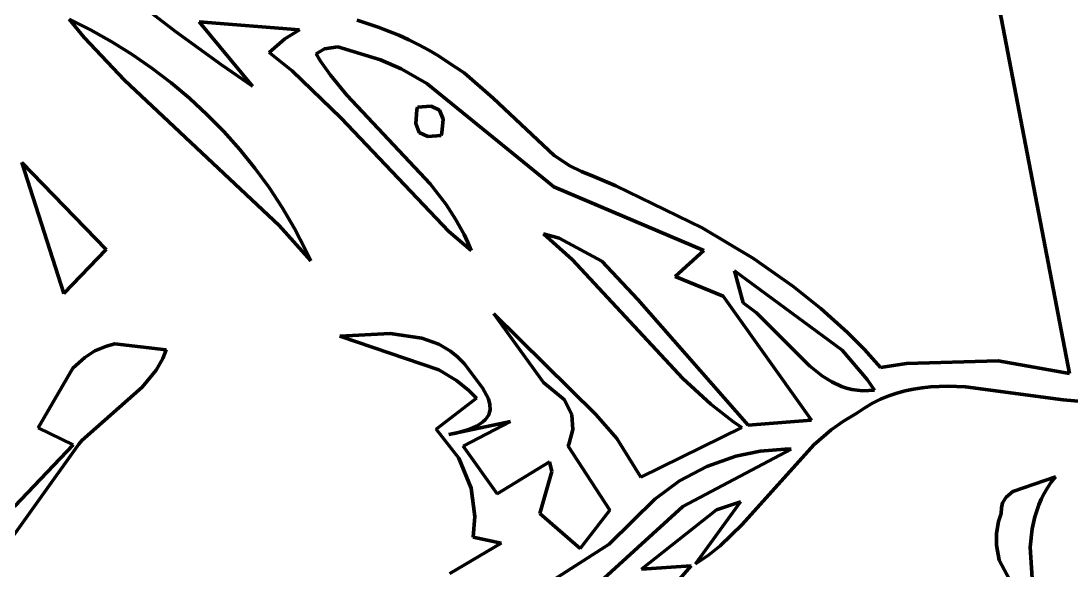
# Model space of a CAD drawing. Header units: millimetres. Extents: x 0 to 10.2, y 0 to 7.
# Drawn here: x 5.907 to 6.79, y 4.285 to 4.748 of the extents above; entities that cross this region are included whole.
import ezdxf

# ---------------------------------------------------------------- set-up
doc = ezdxf.new("R2010")
doc.units = ezdxf.units.MM
doc.layers.add('color#030303ff', color=7, linetype='CONTINUOUS', lineweight=100)
doc.layers.add('color#ffffffff', color=7, linetype='CONTINUOUS', lineweight=100)

msp = doc.modelspace()

# ---------------------------------------------------------------- linework, layer by layer
at = {"layer": 'color#030303ff'}
for p, q in [((6.78882, 4.4514), (6.40982, 6.42388)), ((6.03667, 4.73909), (5.89729, 4.8466)), ((5.94709, 4.74942), (5.96527, 4.74034)), ((5.9598, 4.73413), (5.94709, 4.74942)), ((6.14101, 4.74052), (6.05655, 4.74723)), ((6.05655, 4.74723), (6.10154, 4.6931)), ((6.18951, 4.74849), (6.20723, 4.74275)), ((5.96527, 4.74034), (5.98298, 4.73044)), ((6.07526, 4.7109), (6.03667, 4.73909)), ((6.12855, 4.73284), (6.14101, 4.74052)), ((6.20723, 4.74275), (6.22457, 4.73594)), ((6.22457, 4.73594), (6.23309, 4.73209)), ((5.99376, 4.69806), (5.9598, 4.73413)), ((5.98298, 4.73044), (6.00017, 4.71973)), ((6.11554, 4.72143), (6.12855, 4.73284)), ((6.23309, 4.73209), (6.2415, 4.7279)), ((6.2415, 4.7279), (6.24978, 4.72336)), ((6.00017, 4.71973), (6.01682, 4.70823)), ((6.13479, 4.70598), (6.11554, 4.72143)), ((6.16208, 4.72435), (6.15492, 4.7202)), ((6.15492, 4.7202), (6.15881, 4.71414)), ((6.17322, 4.72609), (6.16208, 4.72435)), ((6.20916, 4.71518), (6.17322, 4.72609)), ((6.24978, 4.72336), (6.25794, 4.71844)), ((6.25794, 4.71844), (6.26596, 4.71313)), ((6.10154, 4.6931), (6.07526, 4.7109)), ((6.15881, 4.71414), (6.16718, 4.70241)), ((6.22651, 4.70753), (6.20916, 4.71518)), ((6.26596, 4.71313), (6.27955, 4.70423)), ((6.01682, 4.70823), (6.03289, 4.69598)), ((6.17607, 4.66608), (6.13479, 4.70598)), ((6.16718, 4.70241), (6.18095, 4.68563)), ((6.24827, 4.69521), (6.22651, 4.70753)), ((6.27955, 4.70423), (6.30404, 4.68296)), ((6.12402, 4.57588), (5.99376, 4.69806)), ((6.03289, 4.69598), (6.04835, 4.683)), ((6.35027, 4.61225), (6.24827, 4.69521)), ((6.04835, 4.683), (6.06317, 4.6693)), ((6.18095, 4.68563), (6.25109, 4.61095)), ((6.30404, 4.68296), (6.35517, 4.63487)), ((6.23979, 4.6733), (6.24028, 4.6753)), ((6.24028, 4.6753), (6.25166, 4.67614)), ((6.25166, 4.67614), (6.25887, 4.67281)), ((6.06317, 4.6693), (6.07731, 4.65491)), ((6.26672, 4.57077), (6.17607, 4.66608)), ((6.23876, 4.66166), (6.23979, 4.6733)), ((6.25887, 4.67281), (6.26191, 4.66533)), ((6.26191, 4.66533), (6.26078, 4.65369)), ((6.24183, 4.65418), (6.23876, 4.66166)), ((6.07731, 4.65491), (6.09075, 4.63986)), ((6.249, 4.65086), (6.24183, 4.65418)), ((6.26028, 4.65169), (6.249, 4.65086)), ((6.26078, 4.65369), (6.26028, 4.65169)), ((6.09075, 4.63986), (6.10344, 4.62417)), ((6.35517, 4.63487), (6.36861, 4.6261)), ((5.90742, 4.62881), (5.97836, 4.55583)), ((5.94268, 4.51872), (5.90742, 4.62881)), ((6.10344, 4.62417), (6.11536, 4.60786)), ((6.36861, 4.6261), (6.37825, 4.6212)), ((6.37825, 4.6212), (6.38855, 4.6172)), ((6.35514, 4.60836), (6.35027, 4.61225)), ((6.38855, 4.6172), (6.40713, 4.60928)), ((6.11536, 4.60786), (6.12648, 4.59096)), ((6.25109, 4.61095), (6.2644, 4.59358)), ((6.48115, 4.55483), (6.35514, 4.60836)), ((6.40713, 4.60928), (6.47982, 4.57384)), ((6.12648, 4.59096), (6.13675, 4.57348)), ((6.2644, 4.59358), (6.27237, 4.58133)), ((6.27237, 4.58133), (6.27946, 4.56844)), ((6.15051, 4.54625), (6.12402, 4.57588)), ((6.13675, 4.57348), (6.14615, 4.55546)), ((6.28552, 4.55479), (6.26672, 4.57077)), ((6.27946, 4.56844), (6.28263, 4.56171)), ((6.37043, 4.54724), (6.34636, 4.56879)), ((6.34636, 4.56879), (6.35956, 4.56515)), ((6.47982, 4.57384), (6.52312, 4.54804)), ((6.28263, 4.56171), (6.28552, 4.55479)), ((6.35956, 4.56515), (6.39544, 4.54595)), ((5.97836, 4.55583), (5.94268, 4.51872)), ((6.14615, 4.55546), (6.15051, 4.54625)), ((6.45711, 4.53312), (6.48115, 4.55483)), ((6.4635, 4.44725), (6.37043, 4.54724)), ((6.39544, 4.54595), (6.42561, 4.51359)), ((6.52312, 4.54804), (6.55609, 4.52499)), ((6.49762, 4.51642), (6.45711, 4.53312)), ((6.59767, 4.47094), (6.50691, 4.5379)), ((6.50691, 4.5379), (6.51445, 4.51075)), ((6.55609, 4.52499), (6.57965, 4.50615)), ((6.57176, 4.41225), (6.49762, 4.51642)), ((6.42561, 4.51359), (6.51867, 4.40797)), ((6.51445, 4.51075), (6.52545, 4.50236)), ((6.57965, 4.50615), (6.60205, 4.48586)), ((6.34635, 4.44376), (6.30464, 4.50169)), ((6.30464, 4.50169), (6.39044, 4.41684)), ((6.52545, 4.50236), (6.57016, 4.45782)), ((6.17483, 4.48276), (6.21726, 4.48503)), ((6.25814, 4.45458), (6.17483, 4.48276)), ((6.21726, 4.48503), (6.24397, 4.4812)), ((6.24397, 4.4812), (6.25816, 4.47596)), ((6.60205, 4.48586), (6.61629, 4.47148)), ((5.96884, 4.47036), (5.97852, 4.47439)), ((5.97852, 4.47439), (5.98563, 4.47624)), ((5.98563, 4.47624), (6.02893, 4.47123)), ((6.02893, 4.47123), (6.02607, 4.46398)), ((6.25816, 4.47596), (6.26799, 4.47022)), ((6.61874, 4.44641), (6.59767, 4.47094)), ((6.61629, 4.47148), (6.62991, 4.45639)), ((5.95033, 4.45601), (5.96026, 4.46496)), ((5.96026, 4.46496), (5.96884, 4.47036)), ((6.02607, 4.46398), (6.0205, 4.45418)), ((6.26799, 4.47022), (6.27406, 4.46541)), ((6.27406, 4.46541), (6.2797, 4.45975)), ((6.65183, 4.45992), (6.72886, 4.46199)), ((6.72886, 4.46199), (6.78882, 4.4514)), ((5.92116, 4.40574), (5.95033, 4.45601)), ((6.0205, 4.45418), (6.00857, 4.44004)), ((6.27312, 4.44556), (6.25814, 4.45458)), ((6.2797, 4.45975), (6.29512, 4.43946)), ((6.57016, 4.45782), (6.58118, 4.44913)), ((6.62991, 4.45639), (6.65183, 4.45992)), ((6.28354, 4.43715), (6.27312, 4.44556)), ((6.4872, 4.42551), (6.4635, 4.44725)), ((6.58118, 4.44913), (6.58895, 4.44436)), ((6.58895, 4.44436), (6.59714, 4.44063)), ((6.62497, 4.43744), (6.61874, 4.44641)), ((6.00857, 4.44004), (5.95781, 4.39495)), ((6.29004, 4.4306), (6.28354, 4.43715)), ((6.29512, 4.43946), (6.30007, 4.43005)), ((6.36394, 4.42923), (6.34635, 4.44376)), ((6.59714, 4.44063), (6.60141, 4.4392)), ((6.60141, 4.4392), (6.60582, 4.4381)), ((6.60582, 4.4381), (6.61037, 4.43735)), ((6.61037, 4.43735), (6.61507, 4.43698)), ((6.61507, 4.43698), (6.61994, 4.437)), ((6.61994, 4.437), (6.62497, 4.43744)), ((6.65067, 4.43686), (6.64368, 4.43495)), ((6.65774, 4.43834), (6.65067, 4.43686)), ((6.66487, 4.43944), (6.65774, 4.43834)), ((6.67206, 4.44017), (6.66487, 4.43944)), ((6.6866, 4.44069), (6.67206, 4.44017)), ((6.70133, 4.44014), (6.6866, 4.44069)), ((6.78353, 4.42925), (6.70133, 4.44014)), ((6.25611, 4.40473), (6.29004, 4.4306)), ((6.30007, 4.43005), (6.3013, 4.42546)), ((6.37024, 4.41674), (6.36394, 4.42923)), ((6.62995, 4.42975), (6.62321, 4.42639)), ((6.63677, 4.43259), (6.62995, 4.42975)), ((6.64368, 4.43495), (6.63677, 4.43259)), ((6.80568, 4.42745), (6.78353, 4.42925)), ((6.30098, 4.41883), (6.3002, 4.41673)), ((6.30141, 4.421), (6.30098, 4.41883)), ((6.3013, 4.42546), (6.30141, 4.421)), ((6.50638, 4.41056), (6.4872, 4.42551)), ((6.61003, 4.418), (6.59877, 4.41138)), ((6.61657, 4.42248), (6.61003, 4.418)), ((6.62321, 4.42639), (6.61657, 4.42248)), ((6.26665, 4.40006), (6.31844, 4.41117)), ((6.31844, 4.41117), (6.27885, 4.39023)), ((6.29291, 4.40897), (6.28993, 4.40723)), ((6.29541, 4.4108), (6.29291, 4.40897)), ((6.29743, 4.4127), (6.29541, 4.4108)), ((6.29902, 4.41468), (6.29743, 4.4127)), ((6.3002, 4.41673), (6.29902, 4.41468)), ((6.37101, 4.40439), (6.37024, 4.41674)), ((6.39044, 4.41684), (6.4079, 4.39671)), ((6.5131, 4.40589), (6.50638, 4.41056)), ((6.51867, 4.40797), (6.57176, 4.41225)), ((6.59877, 4.41138), (6.58829, 4.40392)), ((5.95051, 4.39153), (5.92116, 4.40574)), ((6.2752, 4.38018), (6.25611, 4.40473)), ((6.27251, 4.40127), (6.26665, 4.40006)), ((6.27773, 4.4026), (6.27251, 4.40127)), ((6.28236, 4.40404), (6.27773, 4.4026)), ((6.28642, 4.40559), (6.28236, 4.40404)), ((6.28993, 4.40723), (6.28642, 4.40559)), ((6.36797, 4.39287), (6.37101, 4.40439)), ((6.42818, 4.36414), (6.5131, 4.40589)), ((6.58829, 4.40392), (6.57373, 4.39142)), ((5.95547, 4.392), (5.869, 4.27173)), ((5.9012, 4.3395), (5.95051, 4.39153)), ((5.95781, 4.39495), (5.95547, 4.392)), ((6.36694, 4.39042), (6.36797, 4.39287)), ((6.4079, 4.39671), (6.42818, 4.36414)), ((6.57373, 4.39142), (6.5136, 4.32438)), ((6.27885, 4.39023), (6.30736, 4.35018)), ((6.40219, 4.33645), (6.36694, 4.39042)), ((6.46367, 4.33969), (6.55471, 4.38793)), ((6.52856, 4.38611), (6.5082, 4.38185)), ((6.54944, 4.38789), (6.52856, 4.38611)), ((6.55471, 4.38793), (6.54944, 4.38789)), ((6.28549, 4.35497), (6.2752, 4.38018)), ((6.30736, 4.35018), (6.35136, 4.3771)), ((6.35136, 4.3771), (6.35325, 4.369)), ((6.5082, 4.38185), (6.48378, 4.3732)), ((6.35325, 4.369), (6.34311, 4.33361)), ((6.48378, 4.3732), (6.46089, 4.36109)), ((6.46089, 4.36109), (6.43995, 4.34573)), ((6.74136, 4.3523), (6.77717, 4.36445)), ((6.77363, 4.35991), (6.77047, 4.35527)), ((6.77717, 4.36445), (6.77363, 4.35991)), ((6.28862, 4.33122), (6.28549, 4.35497)), ((6.73265, 4.34258), (6.73551, 4.3475)), ((6.73551, 4.3475), (6.74136, 4.3523)), ((6.76768, 4.35056), (6.76522, 4.34578)), ((6.77047, 4.35527), (6.76768, 4.35056)), ((6.37603, 4.26013), (6.46367, 4.33969)), ((6.43995, 4.34573), (6.42135, 4.32737)), ((6.47434, 4.29125), (6.51207, 4.34339)), ((6.51207, 4.34339), (6.4918, 4.33676)), ((6.73147, 4.33382), (6.73165, 4.33855)), ((6.73165, 4.33855), (6.73265, 4.34258)), ((6.7631, 4.34092), (6.75975, 4.33101)), ((6.76522, 4.34578), (6.7631, 4.34092)), ((6.28715, 4.31372), (6.28862, 4.33122)), ((6.34311, 4.33361), (6.37724, 4.30428)), ((6.37724, 4.30428), (6.40219, 4.33645)), ((6.4918, 4.33676), (6.42884, 4.28676)), ((6.7292, 4.3269), (6.73147, 4.33382)), ((6.75975, 4.33101), (6.75749, 4.32086)), ((6.42135, 4.32737), (6.40169, 4.30784)), ((6.5136, 4.32438), (6.49511, 4.30658)), ((6.72744, 4.31679), (6.7292, 4.3269)), ((6.75749, 4.32086), (6.75578, 4.30528)), ((6.31059, 4.30881), (6.28715, 4.31372)), ((6.72746, 4.30698), (6.72744, 4.31679)), ((6.26751, 4.2832), (6.31059, 4.30881)), ((6.40169, 4.30784), (6.29041, 4.23694)), ((6.49511, 4.30658), (6.48507, 4.29854)), ((6.72983, 4.29433), (6.72746, 4.30698)), ((6.75578, 4.30528), (6.76074, 4.22994)), ((6.48507, 4.29854), (6.47434, 4.29125)), ((6.75657, 4.24478), (6.72983, 4.29433)), ((6.47048, 4.28977), (6.41299, 4.22427)), ((6.42884, 4.28676), (6.47048, 4.28977))]:
    msp.add_line(p, q, dxfattribs=at)
at = {"layer": 'color#ffffffff'}
for p, q in [((6.40982, 6.42388), (6.78882, 4.4514)), ((5.89729, 4.8466), (6.03667, 4.73909)), ((5.94709, 4.74942), (5.9598, 4.73413)), ((5.96527, 4.74034), (5.94709, 4.74942)), ((6.10154, 4.6931), (6.05655, 4.74723)), ((6.05655, 4.74723), (6.14101, 4.74052)), ((6.20723, 4.74275), (6.18951, 4.74849)), ((5.98298, 4.73044), (5.96527, 4.74034)), ((6.03667, 4.73909), (6.07526, 4.7109)), ((6.14101, 4.74052), (6.12855, 4.73284)), ((6.22457, 4.73594), (6.20723, 4.74275)), ((6.23309, 4.73209), (6.22457, 4.73594)), ((5.9598, 4.73413), (5.99376, 4.69806)), ((6.00017, 4.71973), (5.98298, 4.73044)), ((6.12855, 4.73284), (6.11554, 4.72143)), ((6.2415, 4.7279), (6.23309, 4.73209)), ((6.24978, 4.72336), (6.2415, 4.7279)), ((6.01682, 4.70823), (6.00017, 4.71973)), ((6.11554, 4.72143), (6.13479, 4.70598)), ((6.15492, 4.7202), (6.16208, 4.72435)), ((6.15881, 4.71414), (6.15492, 4.7202)), ((6.16208, 4.72435), (6.17322, 4.72609)), ((6.17322, 4.72609), (6.20916, 4.71518)), ((6.25794, 4.71844), (6.24978, 4.72336)), ((6.26596, 4.71313), (6.25794, 4.71844)), ((6.07526, 4.7109), (6.10154, 4.6931)), ((6.16718, 4.70241), (6.15881, 4.71414)), ((6.20916, 4.71518), (6.22651, 4.70753)), ((6.27955, 4.70423), (6.26596, 4.71313)), ((6.03289, 4.69598), (6.01682, 4.70823)), ((6.13479, 4.70598), (6.17607, 4.66608)), ((6.18095, 4.68563), (6.16718, 4.70241)), ((6.22651, 4.70753), (6.24827, 4.69521)), ((6.30404, 4.68296), (6.27955, 4.70423)), ((5.99376, 4.69806), (6.12402, 4.57588)), ((6.04835, 4.683), (6.03289, 4.69598)), ((6.24827, 4.69521), (6.35027, 4.61225)), ((6.06317, 4.6693), (6.04835, 4.683)), ((6.25109, 4.61095), (6.18095, 4.68563)), ((6.35517, 4.63487), (6.30404, 4.68296)), ((6.24028, 4.6753), (6.23979, 4.6733)), ((6.25166, 4.67614), (6.24028, 4.6753)), ((6.25887, 4.67281), (6.25166, 4.67614)), ((6.07731, 4.65491), (6.06317, 4.6693)), ((6.17607, 4.66608), (6.26672, 4.57077)), ((6.23979, 4.6733), (6.23876, 4.66166)), ((6.26191, 4.66533), (6.25887, 4.67281)), ((6.26078, 4.65369), (6.26191, 4.66533)), ((6.23876, 4.66166), (6.24183, 4.65418)), ((6.09075, 4.63986), (6.07731, 4.65491)), ((6.24183, 4.65418), (6.249, 4.65086)), ((6.249, 4.65086), (6.26028, 4.65169)), ((6.26028, 4.65169), (6.26078, 4.65369)), ((6.10344, 4.62417), (6.09075, 4.63986)), ((6.36861, 4.6261), (6.35517, 4.63487)), ((5.90742, 4.62881), (5.94268, 4.51872)), ((5.97836, 4.55583), (5.90742, 4.62881)), ((6.11536, 4.60786), (6.10344, 4.62417)), ((6.37825, 4.6212), (6.36861, 4.6261)), ((6.38855, 4.6172), (6.37825, 4.6212)), ((6.35027, 4.61225), (6.35514, 4.60836)), ((6.40713, 4.60928), (6.38855, 4.6172)), ((6.12648, 4.59096), (6.11536, 4.60786)), ((6.2644, 4.59358), (6.25109, 4.61095)), ((6.35514, 4.60836), (6.48115, 4.55483)), ((6.47982, 4.57384), (6.40713, 4.60928)), ((6.13675, 4.57348), (6.12648, 4.59096)), ((6.27237, 4.58133), (6.2644, 4.59358)), ((6.27946, 4.56844), (6.27237, 4.58133)), ((6.12402, 4.57588), (6.15051, 4.54625)), ((6.14615, 4.55546), (6.13675, 4.57348)), ((6.26672, 4.57077), (6.28552, 4.55479)), ((6.28263, 4.56171), (6.27946, 4.56844)), ((6.35956, 4.56515), (6.34636, 4.56879)), ((6.34636, 4.56879), (6.37043, 4.54724)), ((6.52312, 4.54804), (6.47982, 4.57384)), ((6.28552, 4.55479), (6.28263, 4.56171)), ((6.39544, 4.54595), (6.35956, 4.56515)), ((5.94268, 4.51872), (5.97836, 4.55583)), ((6.15051, 4.54625), (6.14615, 4.55546)), ((6.48115, 4.55483), (6.45711, 4.53312)), ((6.37043, 4.54724), (6.4635, 4.44725)), ((6.42561, 4.51359), (6.39544, 4.54595)), ((6.55609, 4.52499), (6.52312, 4.54804)), ((6.45711, 4.53312), (6.49762, 4.51642)), ((6.51445, 4.51075), (6.50691, 4.5379)), ((6.50691, 4.5379), (6.59767, 4.47094)), ((6.57965, 4.50615), (6.55609, 4.52499)), ((6.49762, 4.51642), (6.57176, 4.41225)), ((6.51867, 4.40797), (6.42561, 4.51359)), ((6.52545, 4.50236), (6.51445, 4.51075)), ((6.60205, 4.48586), (6.57965, 4.50615)), ((6.39044, 4.41684), (6.30464, 4.50169)), ((6.30464, 4.50169), (6.34635, 4.44376)), ((6.57016, 4.45782), (6.52545, 4.50236)), ((6.21726, 4.48503), (6.17483, 4.48276)), ((6.17483, 4.48276), (6.25814, 4.45458)), ((6.24397, 4.4812), (6.21726, 4.48503)), ((6.25816, 4.47596), (6.24397, 4.4812)), ((6.61629, 4.47148), (6.60205, 4.48586)), ((5.97852, 4.47439), (5.96884, 4.47036)), ((5.98563, 4.47624), (5.97852, 4.47439)), ((6.02893, 4.47123), (5.98563, 4.47624)), ((6.02607, 4.46398), (6.02893, 4.47123)), ((6.26799, 4.47022), (6.25816, 4.47596)), ((6.59767, 4.47094), (6.61874, 4.44641)), ((6.62991, 4.45639), (6.61629, 4.47148)), ((5.96026, 4.46496), (5.95033, 4.45601)), ((5.96884, 4.47036), (5.96026, 4.46496)), ((6.0205, 4.45418), (6.02607, 4.46398)), ((6.27406, 4.46541), (6.26799, 4.47022)), ((6.2797, 4.45975), (6.27406, 4.46541)), ((6.72886, 4.46199), (6.65183, 4.45992)), ((6.78882, 4.4514), (6.72886, 4.46199)), ((5.95033, 4.45601), (5.92116, 4.40574)), ((6.00857, 4.44004), (6.0205, 4.45418)), ((6.25814, 4.45458), (6.27312, 4.44556)), ((6.29512, 4.43946), (6.2797, 4.45975)), ((6.58118, 4.44913), (6.57016, 4.45782)), ((6.65183, 4.45992), (6.62991, 4.45639)), ((6.27312, 4.44556), (6.28354, 4.43715)), ((6.4635, 4.44725), (6.4872, 4.42551)), ((6.58895, 4.44436), (6.58118, 4.44913)), ((6.59714, 4.44063), (6.58895, 4.44436)), ((6.61874, 4.44641), (6.62497, 4.43744)), ((5.95781, 4.39495), (6.00857, 4.44004)), ((6.28354, 4.43715), (6.29004, 4.4306)), ((6.30007, 4.43005), (6.29512, 4.43946)), ((6.34635, 4.44376), (6.36394, 4.42923)), ((6.60141, 4.4392), (6.59714, 4.44063)), ((6.60582, 4.4381), (6.60141, 4.4392)), ((6.61037, 4.43735), (6.60582, 4.4381)), ((6.61507, 4.43698), (6.61037, 4.43735)), ((6.61994, 4.437), (6.61507, 4.43698)), ((6.62497, 4.43744), (6.61994, 4.437)), ((6.64368, 4.43495), (6.65067, 4.43686)), ((6.65067, 4.43686), (6.65774, 4.43834)), ((6.65774, 4.43834), (6.66487, 4.43944)), ((6.66487, 4.43944), (6.67206, 4.44017)), ((6.67206, 4.44017), (6.6866, 4.44069)), ((6.6866, 4.44069), (6.70133, 4.44014)), ((6.70133, 4.44014), (6.78353, 4.42925)), ((6.29004, 4.4306), (6.25611, 4.40473)), ((6.3013, 4.42546), (6.30007, 4.43005)), ((6.36394, 4.42923), (6.37024, 4.41674)), ((6.62321, 4.42639), (6.62995, 4.42975)), ((6.62995, 4.42975), (6.63677, 4.43259)), ((6.63677, 4.43259), (6.64368, 4.43495)), ((6.78353, 4.42925), (6.80568, 4.42745)), ((6.3002, 4.41673), (6.30098, 4.41883)), ((6.30098, 4.41883), (6.30141, 4.421)), ((6.30141, 4.421), (6.3013, 4.42546)), ((6.4872, 4.42551), (6.50638, 4.41056)), ((6.59877, 4.41138), (6.61003, 4.418)), ((6.61003, 4.418), (6.61657, 4.42248)), ((6.61657, 4.42248), (6.62321, 4.42639)), ((6.31844, 4.41117), (6.26665, 4.40006)), ((6.27885, 4.39023), (6.31844, 4.41117)), ((6.28993, 4.40723), (6.29291, 4.40897)), ((6.29291, 4.40897), (6.29541, 4.4108)), ((6.29541, 4.4108), (6.29743, 4.4127)), ((6.29743, 4.4127), (6.29902, 4.41468)), ((6.29902, 4.41468), (6.3002, 4.41673)), ((6.37024, 4.41674), (6.37101, 4.40439)), ((6.4079, 4.39671), (6.39044, 4.41684)), ((6.50638, 4.41056), (6.5131, 4.40589)), ((6.57176, 4.41225), (6.51867, 4.40797)), ((6.58829, 4.40392), (6.59877, 4.41138)), ((5.92116, 4.40574), (5.95051, 4.39153)), ((6.25611, 4.40473), (6.2752, 4.38018)), ((6.26665, 4.40006), (6.27251, 4.40127)), ((6.27251, 4.40127), (6.27773, 4.4026)), ((6.27773, 4.4026), (6.28236, 4.40404)), ((6.28236, 4.40404), (6.28642, 4.40559)), ((6.28642, 4.40559), (6.28993, 4.40723)), ((6.37101, 4.40439), (6.36797, 4.39287)), ((6.5131, 4.40589), (6.42818, 4.36414)), ((6.57373, 4.39142), (6.58829, 4.40392)), ((5.869, 4.27173), (5.95547, 4.392)), ((5.95051, 4.39153), (5.9012, 4.3395)), ((5.95547, 4.392), (5.95781, 4.39495)), ((6.36797, 4.39287), (6.36694, 4.39042)), ((6.42818, 4.36414), (6.4079, 4.39671)), ((6.5136, 4.32438), (6.57373, 4.39142)), ((6.30736, 4.35018), (6.27885, 4.39023)), ((6.36694, 4.39042), (6.40219, 4.33645)), ((6.55471, 4.38793), (6.46367, 4.33969)), ((6.5082, 4.38185), (6.52856, 4.38611)), ((6.52856, 4.38611), (6.54944, 4.38789)), ((6.54944, 4.38789), (6.55471, 4.38793)), ((6.2752, 4.38018), (6.28549, 4.35497)), ((6.35136, 4.3771), (6.30736, 4.35018)), ((6.35325, 4.369), (6.35136, 4.3771)), ((6.48378, 4.3732), (6.5082, 4.38185)), ((6.34311, 4.33361), (6.35325, 4.369)), ((6.46089, 4.36109), (6.48378, 4.3732)), ((6.43995, 4.34573), (6.46089, 4.36109)), ((6.77717, 4.36445), (6.74136, 4.3523)), ((6.77047, 4.35527), (6.77363, 4.35991)), ((6.77363, 4.35991), (6.77717, 4.36445)), ((6.28549, 4.35497), (6.28862, 4.33122)), ((6.73551, 4.3475), (6.73265, 4.34258)), ((6.74136, 4.3523), (6.73551, 4.3475)), ((6.76522, 4.34578), (6.76768, 4.35056)), ((6.76768, 4.35056), (6.77047, 4.35527)), ((6.46367, 4.33969), (6.37603, 4.26013)), ((6.42135, 4.32737), (6.43995, 4.34573)), ((6.51207, 4.34339), (6.47434, 4.29125)), ((6.4918, 4.33676), (6.51207, 4.34339)), ((6.73165, 4.33855), (6.73147, 4.33382)), ((6.73265, 4.34258), (6.73165, 4.33855)), ((6.75975, 4.33101), (6.7631, 4.34092)), ((6.7631, 4.34092), (6.76522, 4.34578)), ((6.28862, 4.33122), (6.28715, 4.31372)), ((6.37724, 4.30428), (6.34311, 4.33361)), ((6.40219, 4.33645), (6.37724, 4.30428)), ((6.42884, 4.28676), (6.4918, 4.33676)), ((6.73147, 4.33382), (6.7292, 4.3269)), ((6.75749, 4.32086), (6.75975, 4.33101)), ((6.40169, 4.30784), (6.42135, 4.32737)), ((6.49511, 4.30658), (6.5136, 4.32438)), ((6.7292, 4.3269), (6.72744, 4.31679)), ((6.75578, 4.30528), (6.75749, 4.32086)), ((6.28715, 4.31372), (6.31059, 4.30881)), ((6.72744, 4.31679), (6.72746, 4.30698)), ((6.31059, 4.30881), (6.26751, 4.2832)), ((6.29041, 4.23694), (6.40169, 4.30784)), ((6.48507, 4.29854), (6.49511, 4.30658)), ((6.72746, 4.30698), (6.72983, 4.29433)), ((6.76074, 4.22994), (6.75578, 4.30528)), ((6.47434, 4.29125), (6.48507, 4.29854)), ((6.72983, 4.29433), (6.75657, 4.24478)), ((6.41299, 4.22427), (6.47048, 4.28977)), ((6.47048, 4.28977), (6.42884, 4.28676))]:
    msp.add_line(p, q, dxfattribs=at)

doc.saveas('drawing.dxf')
